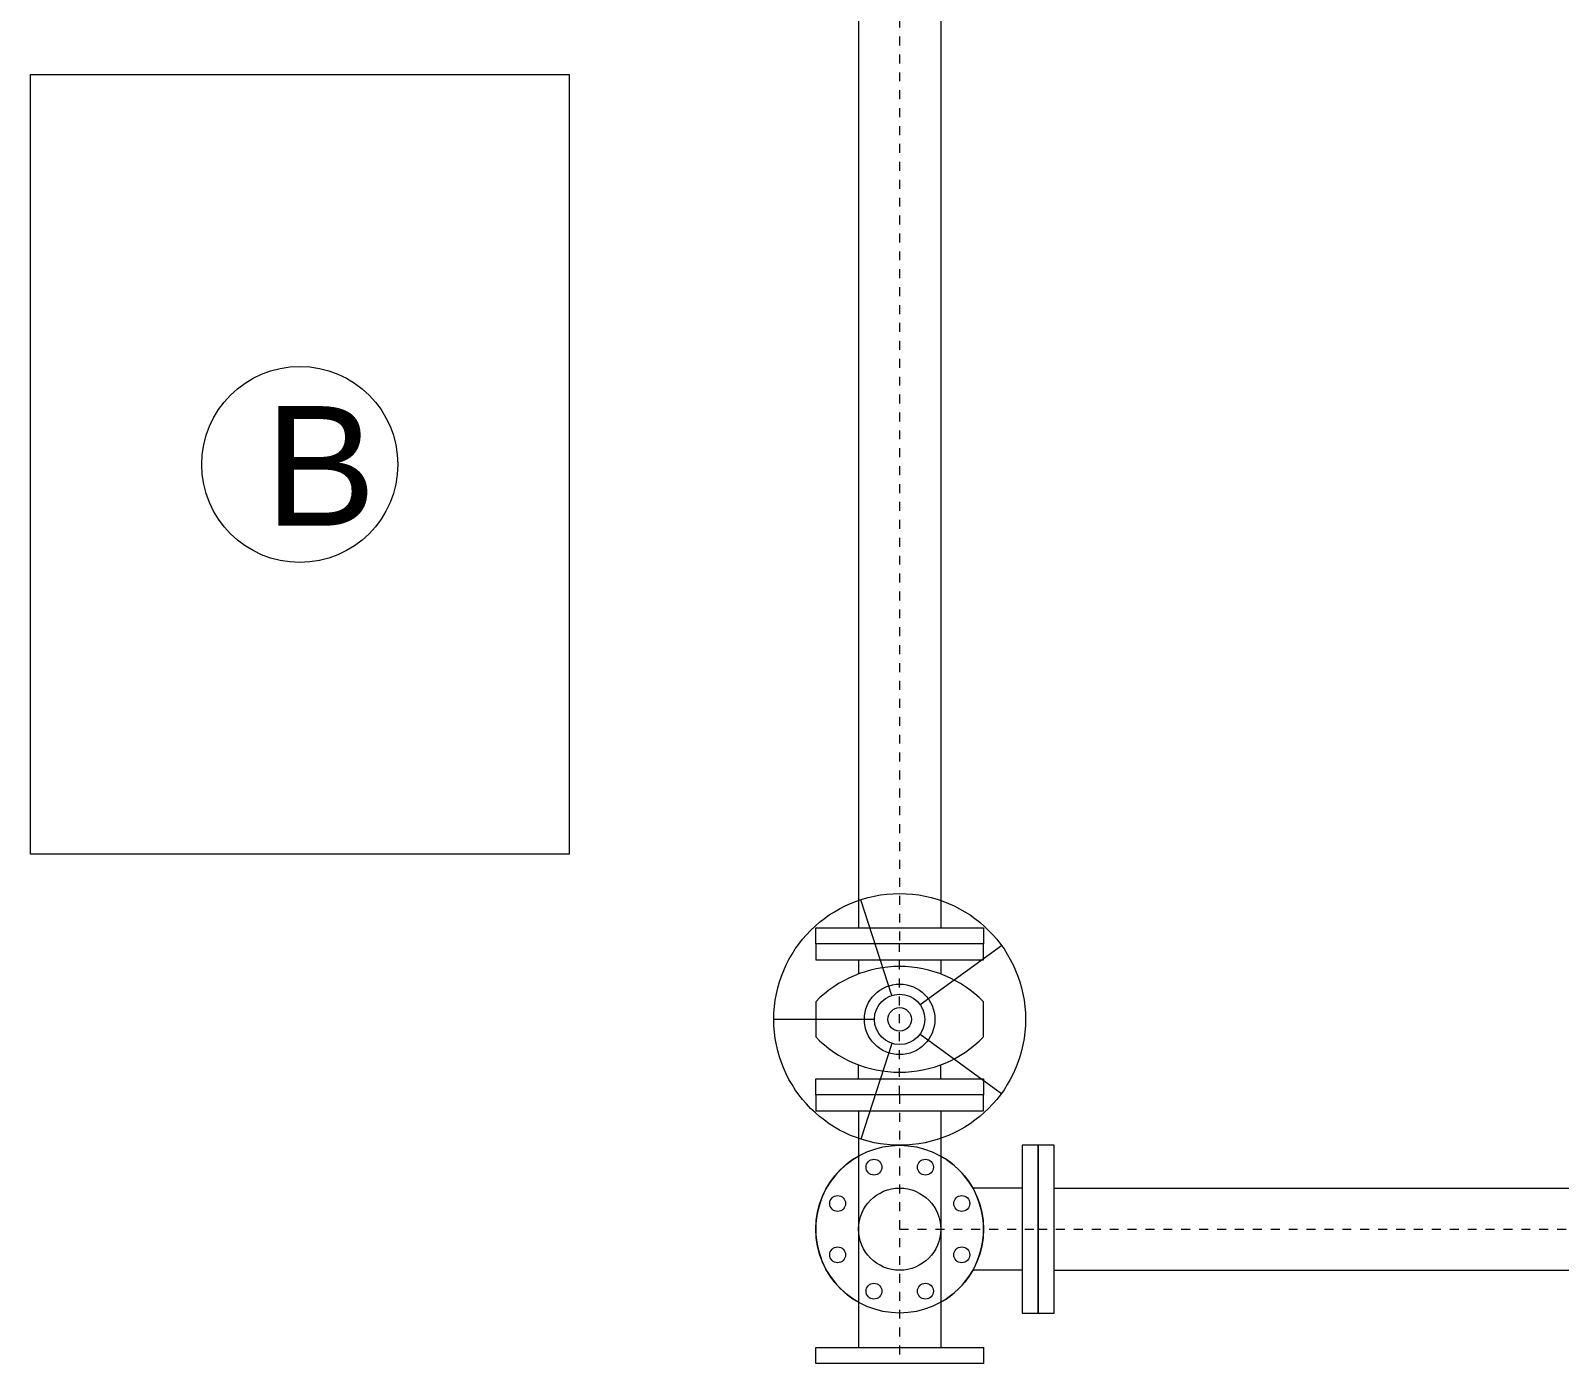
# Model space of a CAD drawing. Header units: millimetres. Extents: x 100 to 940, y 100 to 694.
# Drawn here: x 517.62 to 534.7, y 554.42 to 569.31 of the extents above; entities that cross this region are included whole.
import ezdxf

# ---------------------------------------------------------------- set-up
doc = ezdxf.new("R2010")
doc.units = ezdxf.units.MM
doc.linetypes.add('SGC_DASHDOT', pattern=[1, 0.5, -0.25, 0, -0.25])
for name, color, linetype, lineweight in [('COTAS', 5, 'Continuous', 5), ('SGC-Conexoes (Furos)', 9, 'Continuous', 5), ('SGC-Conexoes (Linhas Externas)', 6, 'Continuous', 9), ('SGC-EIXOS', 9, 'SGC_DASHDOT', 9), ('SGC-Tubos (Desenho Bifilar)', 6, 'Continuous', 9), ('SGC-Valvulas (Acionamento)', 2, 'Continuous', 9), ('SGC-Valvulas (Linhas Externas)', 3, 'Continuous', 9)]:
    doc.layers.add(name, color=color, linetype=linetype, lineweight=lineweight)
doc.styles.get("Standard").update_dxf_attribs({"font": 'arial.ttf'})

# ---------------------------------------------------------------- blocks, each defined once
blk = doc.blocks.new('BB-5-CG01-N10-D80-S80', base_point=(-222733.5, 241391.1))
at = {"layer": 'SGC-Conexoes (Linhas Externas)'}
for p, q in [((-222592.5, 241440.1), (-222874.5, 241440.1)), ((-222592.5, 241342.1), (-222874.5, 241342.1))]:
    blk.add_line(p, q, dxfattribs=at)
for points in [[(-222893.5, 241291.1), (-222893.5, 241491.1), (-222874.5, 241491.1), (-222874.5, 241291.1)], [(-222573.5, 241291.1), (-222573.5, 241491.1), (-222592.5, 241491.1), (-222592.5, 241291.1)]]:
    blk.add_lwpolyline(points, close=True, dxfattribs=at)
for start, end in [(29.3406, 150.6594), (209.3406, 330.6594)]:
    blk.add_arc((-222733.5, 241391.1), 100, start, end, dxfattribs=at)
at = {"layer": 'SGC-EIXOS'}
blk.add_line((-222573.5, 241391.1), (-222893.5, 241391.1), dxfattribs=at)
blk = doc.blocks.new('BB-2-EH01-N10-D80-S0', base_point=(-221933.8, 255965.3))
at = {"layer": 'SGC-EIXOS'}
blk.add_line((-222023.8, 255965.3), (-221843.8, 255965.3), dxfattribs=at)
at = {"layer": 'SGC-Valvulas (Acionamento)'}
for p, q in [((-221933.8, 255995.3), (-221933.8, 256115.3)), ((-221962.4, 255974.6), (-222076.5, 256011.7)), ((-221905.3, 255974.6), (-221791.2, 256011.7)), ((-221951.5, 255941), (-222022, 255843.9)), ((-221916.2, 255941), (-221845.7, 255843.9))]:
    blk.add_line(p, q, dxfattribs=at)
for radius in [150, 30]:
    blk.add_circle((-221933.8, 255965.3), radius, dxfattribs=at)
at = {"layer": 'SGC-Valvulas (Linhas Externas)'}
for p, q in [((-222004.8, 256014.3), (-221988, 256014.3)), ((-221862.8, 256014.3), (-221879.7, 256014.3)), ((-222004.8, 255916.3), (-221988, 255916.3)), ((-221862.8, 255916.3), (-221879.7, 255916.3))]:
    blk.add_line(p, q, dxfattribs=at)
for points in [[(-222023.8, 255865.3), (-222023.8, 256065.3), (-222004.8, 256065.3), (-222004.8, 255865.3)], [(-221843.8, 255865.3), (-221843.8, 256065.3), (-221862.8, 256065.3), (-221862.8, 255865.3)]]:
    blk.add_lwpolyline(points, close=True, dxfattribs=at)
blk.add_lwpolyline([(-221912.8, 255865.3, 0.42), (-221912.8, 256065.3), (-221954.8, 256065.3, 0.42), (-221954.8, 255865.3), (-221912.8, 255865.3)], format="xyb", close=True, dxfattribs=at)
for radius in [42, 14]:
    blk.add_circle((-221933.8, 255965.3), radius, dxfattribs=at)
blk = doc.blocks.new('BB-1-CA06-N10-D80-S0-L1700')
at = {"layer": 'SGC-EIXOS'}
blk.add_line((850, 0), (-850, 0), dxfattribs=at)
at = {"layer": 'SGC-Tubos (Desenho Bifilar)'}
for p, q in [((831, 49), (-831, 49)), ((831, -49), (-831, -49))]:
    blk.add_line(p, q, dxfattribs=at)
for points in [[(-850, -100), (-850, 100), (-831, 100), (-831, -100)], [(850, -100), (850, 100), (831, 100), (831, -100)]]:
    blk.add_lwpolyline(points, close=True, dxfattribs=at)
blk = doc.blocks.new('BB-4-CB01-N10-D80-S0', base_point=(-215966.6, 252095.5))
at = {"layer": 'SGC-Conexoes (Furos)'}
for centre in [(-215997.2, 252169.4), (-215935.9, 252169.4), (-216040.5, 252126.1), (-215892.6, 252126.1), (-216040.5, 252064.9), (-215892.6, 252064.9), (-215997.2, 252021.6), (-215935.9, 252021.6)]:
    blk.add_circle(centre, 9.5, dxfattribs=at)
at = {"layer": 'SGC-Conexoes (Linhas Externas)'}
for p, q in [((-215820.6, 252144.5), (-215879.4, 252144.5)), ((-215820.6, 252046.5), (-215879.4, 252046.5))]:
    blk.add_line(p, q, dxfattribs=at)
blk.add_lwpolyline([(-215801.6, 252195.5), (-215820.6, 252195.5), (-215820.6, 251995.5), (-215801.6, 251995.5)], close=True, dxfattribs=at)
for radius in [100, 49]:
    blk.add_circle((-215966.6, 252095.5), radius, dxfattribs=at)
at = {"layer": 'SGC-EIXOS'}
blk.add_line((-215966.6, 252095.5), (-215801.6, 252095.5), dxfattribs=at)
blk = doc.blocks.new('BB-1-CA06-N10-D80-S0-L1000')
at = {"layer": 'SGC-EIXOS'}
blk.add_line((500, 0), (-500, 0), dxfattribs=at)
at = {"layer": 'SGC-Tubos (Desenho Bifilar)'}
for p, q in [((481, 49), (-481, 49)), ((481, -49), (-481, -49))]:
    blk.add_line(p, q, dxfattribs=at)
for points in [[(-500, -100), (-500, 100), (-481, 100), (-481, -100)], [(500, -100), (500, 100), (481, 100), (481, -100)]]:
    blk.add_lwpolyline(points, close=True, dxfattribs=at)

msp = doc.modelspace()

# ---------------------------------------------------------------- linework, layer by layer
at = {"color": 4, "lineweight": 15}
msp.add_lwpolyline([(517.62, 568.821), (523.636, 568.821), (523.636, 560.11), (517.62, 560.11)], close=True, dxfattribs=at)
msp.add_circle((520.628, 564.465), 1.095, dxfattribs=at)

# ---------------------------------------------------------------- block references
at = {"layer": 'SGC-Conexoes (Linhas Externas)', "xscale": 0.009375000000000001, "yscale": 0.009375000000000001, "zscale": 0.009375000000000001, "rotation": 90}
msp.add_blockref('BB-5-CG01-N10-D80-S80', (527.33, 555.921), dxfattribs=at)
at = {"layer": 'SGC-Conexoes (Linhas Externas)', "xscale": 0.009375000000000001, "yscale": 0.009375000000000001, "zscale": 0.009375000000000001}
msp.add_blockref('BB-4-CB01-N10-D80-S0', (527.33, 555.921), dxfattribs=at)
at = {"layer": 'SGC-Tubos (Desenho Bifilar)', "xscale": 0.009375000000000001, "yscale": 0.009375000000000001, "zscale": 0.009375000000000001}
for name, p, rotation in [('BB-1-CA06-N10-D80-S0-L1700', (527.33, 567.077), 89.99999999999999), ('BB-1-CA06-N10-D80-S0-L1000', (533.564, 555.921), 180)]:
    msp.add_blockref(name, p, dxfattribs=dict(at, rotation=rotation))
at = {"layer": 'SGC-Valvulas (Linhas Externas)', "xscale": 0.009375000000000001, "yscale": 0.009375000000000001, "zscale": 0.009375000000000001, "rotation": 90}
msp.add_blockref('BB-2-EH01-N10-D80-S0', (527.33, 558.265), dxfattribs=at)

# ---------------------------------------------------------------- texts
at = {"layer": 'COTAS', "color": 4, "lineweight": 15, "insert": (520.236, 565.117), "char_height": 1.336, "attachment_point": 1}
msp.add_mtext_dynamic_manual_height_columns('B', width=1385.51337, gutter_width=0.75, heights=[0], dxfattribs=at)

doc.saveas('drawing.dxf')
